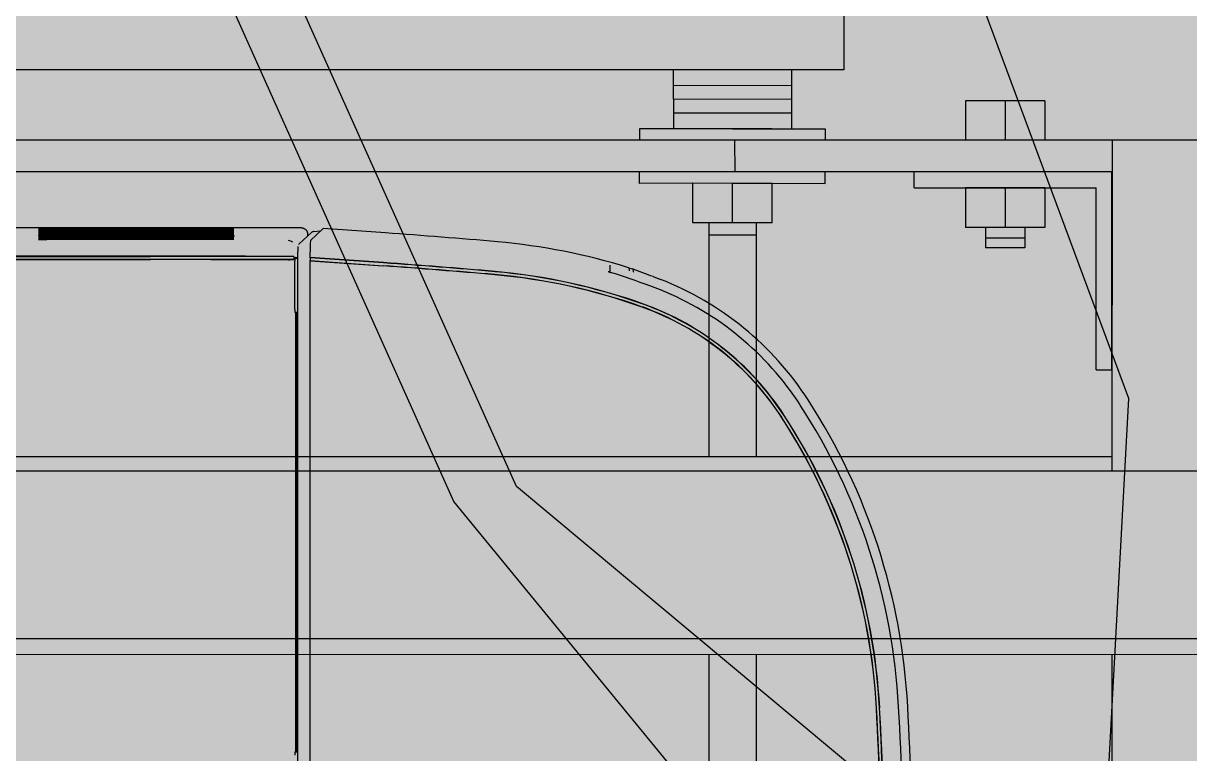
# Model space of a CAD drawing. Extents: x 58467 to 79089, y -33726 to -17391.
# Drawn here: x 70670.04 to 70686.46, y -20379.26 to -20368.97 of the extents above; entities that cross this region are included whole.
import ezdxf

# ---------------------------------------------------------------- set-up
doc = ezdxf.new("R2010")
doc.units = 0
doc.header["$LTSCALE"] = 100
for name, color, linetype in [('BA_env_landscp', 84, 'Continuous'), ('BA_hatch_env2', 114, 'Continuous'), ('L2', 220, 'Continuous'), ('PROSISTEM Güney TÜRKOĞLU', 7, 'Continuous'), ('YESIL', 3, 'Continuous')]:
    doc.layers.add(name, color=color, linetype=linetype)

# ---------------------------------------------------------------- blocks, each defined once
blk = doc.blocks.new('22')
at = {"layer": 'L2', "color": 34}
for p, q in [((-6.7569, 6.1963), (-7.2206, 7.4443)), ((-7.6949, 6.0616), (-8.11, 6.9885)), ((-7.7908, 6.0388), (-8.206, 6.9657)), ((-6.8042, 5.3185), (-6.7569, 6.1963)), ((-6.8005, 5.3155), (-7.6949, 6.0616)), ((-7.0786, 5.1709), (-7.7908, 6.0388))]:
    blk.add_line(p, q, dxfattribs=at)
blk = doc.blocks.new('MAGSOULA')
at = {"layer": 'YESIL', "xscale": 0.6569633432480109, "yscale": 0.6569633432480109, "zscale": 0.6569633432480109}
blk.add_blockref('22', (-9.3886, 34.0854), dxfattribs=at)
blk = doc.blocks.new('A$C689D2506')
at = {"layer": 'PROSISTEM Güney TÜRKOĞLU', "color": 30, "linetype": 'Continuous'}
for p, q in [((0.884, 59.652), (0.929, 59.768)), ((1.099, 59.769), (1.034, 59.598)), ((0.741, 59.254), (0.762, 59.321)), ((0.741, 59.255), (0.741, 59.254)), ((0.703, 58.955), (0.816, 58.955)), ((0.184, 55.355), (0.114, 54.355)), ((0.66, 55.322), (0.578, 54.148)), ((0.663, 55.322), (0.581, 54.149)), ((0.628, 54.149), (0.71, 55.319)), ((0.631, 54.148), (0.713, 55.318)), ((0.114, 54.355), (0.114, 54.355)), ((0.114, 54.355), (0.305, 54.151)), ((0.159, 54.202), (0.152, 54.314)), ((0.16, 54.195), (0.159, 54.202)), ((0.173, 54.171), (0.363, 53.967)), ((0.202, 54.105), (0.234, 54.105)), ((0.202, 54.105), (0.202, 54.105)), ((0.578, 54.148), (0.485, 54.148)), ((0.581, 54.149), (0.578, 54.148)), ((0.581, 54.149), (0.628, 54.149)), ((0.631, 54.148), (0.628, 54.149)), ((19.98, 54.148), (0.631, 54.148)), ((0.363, 53.967), (0.376, 53.957)), ((19.907, 53.95), (0.48, 53.95)), ((0.582, 53.95), (0.578, 53.913)), ((0.587, 53.903), (0.578, 53.913)), ((0.587, 53.903), (0.591, 53.95)), ((1.456, 53.95), (1.461, 53.903)), ((8.518, 53.947), (1.456, 53.947)), ((8.516, 53.937), (1.457, 53.937)), ((8.515, 53.927), (1.458, 53.927)), ((8.514, 53.917), (1.459, 53.917)), ((8.513, 53.903), (8.518, 53.95)), ((0.564, 53.886), (0.609, 53.886)), ((1.411, 53.903), (0.636, 53.903)), ((0.1, 51.585), (0.1, 31.553)), ((0.119, 51.585), (0.119, 49.923)), ((0.129, 51.585), (0.129, 49.923)), ((0.139, 51.585), (0.139, 49.923)), ((0.149, 51.585), (0.149, 49.923)), ((0.159, 51.585), (0.159, 49.923)), ((0.169, 51.585), (0.169, 49.923)), ((0.179, 51.585), (0.179, 49.923)), ((0.189, 51.585), (0.189, 49.923)), ((0.199, 51.585), (0.199, 49.923)), ((0.209, 51.585), (0.209, 49.923)), ((0.219, 51.585), (0.219, 49.923)), ((0.229, 51.585), (0.229, 49.923)), ((0.239, 51.585), (0.239, 49.923)), ((0.249, 51.585), (0.249, 49.923)), ((0.258, 51.585), (0.258, 49.923)), ((0.268, 51.585), (0.268, 49.923)), ((0.278, 51.585), (0.278, 49.923)), ((0.288, 51.585), (0.288, 49.923)), ((0.558, 51.585), (0.558, 18.525)), ((0.562, 18.525), (0.562, 51.585)), ((0.608, 51.585), (0.608, 18.525)), ((0.612, 18.525), (0.612, 51.585))]:
    blk.add_line(p, q, dxfattribs=at)
for points in [[(0.789, 59.271), (0.787, 59.271), (0.785, 59.272), (0.784, 59.272), (0.782, 59.272), (0.78, 59.272), (0.779, 59.272), (0.777, 59.272), (0.775, 59.272), (0.774, 59.272), (0.772, 59.272), (0.771, 59.272), (0.769, 59.272), (0.768, 59.272), (0.766, 59.272), (0.765, 59.272), (0.763, 59.271), (0.762, 59.271), (0.76, 59.271), (0.759, 59.27), (0.758, 59.27), (0.757, 59.269), (0.755, 59.269), (0.754, 59.268), (0.753, 59.268), (0.752, 59.267), (0.751, 59.266), (0.75, 59.266), (0.749, 59.265), (0.748, 59.264), (0.747, 59.264), (0.746, 59.263), (0.745, 59.262), (0.745, 59.261), (0.744, 59.26), (0.743, 59.26), (0.743, 59.259), (0.742, 59.258), (0.742, 59.257), (0.741, 59.256), (0.741, 59.255)], [(0.809, 59.332), (0.807, 59.333), (0.806, 59.333), (0.804, 59.334), (0.802, 59.334), (0.801, 59.334), (0.799, 59.334), (0.797, 59.334), (0.796, 59.335), (0.794, 59.335), (0.793, 59.335), (0.791, 59.335), (0.79, 59.335), (0.788, 59.335), (0.786, 59.335), (0.785, 59.334), (0.784, 59.334), (0.782, 59.334), (0.781, 59.334), (0.779, 59.334), (0.778, 59.333), (0.777, 59.333), (0.776, 59.333), (0.774, 59.332), (0.773, 59.332), (0.772, 59.331), (0.771, 59.331), (0.77, 59.33), (0.769, 59.33), (0.768, 59.329), (0.767, 59.328), (0.767, 59.328), (0.766, 59.327), (0.765, 59.326), (0.764, 59.326), (0.764, 59.325), (0.763, 59.324), (0.763, 59.323), (0.762, 59.322), (0.762, 59.322), (0.762, 59.321)], [(0.822, 58.971), (0.821, 58.969), (0.82, 58.967), (0.82, 58.966), (0.819, 58.964), (0.819, 58.962), (0.818, 58.961), (0.818, 58.959), (0.817, 58.957), (0.817, 58.956), (0.816, 58.954), (0.816, 58.953), (0.815, 58.952), (0.815, 58.95), (0.814, 58.949), (0.814, 58.948), (0.813, 58.946), (0.813, 58.945), (0.812, 58.944), (0.812, 58.943), (0.812, 58.942), (0.811, 58.941), (0.811, 58.94), (0.811, 58.939), (0.81, 58.938), (0.81, 58.937), (0.81, 58.936), (0.809, 58.936), (0.809, 58.935), (0.809, 58.934), (0.809, 58.934), (0.808, 58.933), (0.808, 58.933), (0.808, 58.932), (0.808, 58.932), (0.808, 58.932), (0.808, 58.931), (0.807, 58.931), (0.807, 58.931), (0.807, 58.931), (0.807, 58.931)], [(0.102, 54.006), (0.102, 54.008), (0.102, 54.011), (0.102, 54.014), (0.103, 54.017), (0.103, 54.02), (0.103, 54.022), (0.104, 54.025), (0.104, 54.028), (0.105, 54.031), (0.106, 54.033), (0.107, 54.036), (0.108, 54.039), (0.109, 54.041), (0.11, 54.044), (0.111, 54.046), (0.112, 54.049), (0.113, 54.051), (0.114, 54.054), (0.116, 54.056), (0.117, 54.059), (0.119, 54.061), (0.12, 54.063), (0.122, 54.066), (0.124, 54.068), (0.126, 54.07), (0.127, 54.072), (0.129, 54.074), (0.131, 54.076), (0.133, 54.078), (0.135, 54.08), (0.137, 54.082), (0.14, 54.084), (0.142, 54.085), (0.144, 54.087), (0.146, 54.088), (0.149, 54.09), (0.151, 54.091), (0.154, 54.093), (0.156, 54.094), (0.158, 54.095), (0.161, 54.097), (0.164, 54.098), (0.166, 54.099), (0.169, 54.1), (0.171, 54.101), (0.174, 54.101), (0.177, 54.102), (0.18, 54.103), (0.182, 54.103), (0.185, 54.104), (0.188, 54.104), (0.191, 54.105), (0.193, 54.105), (0.196, 54.105), (0.199, 54.105), (0.202, 54.105)], [(0.305, 54.151), (0.359, 54.149), (0.485, 54.148)], [(0.363, 53.967), (0.364, 53.966), (0.365, 53.965)], [(0.4, 53.951), (0.424, 53.95), (0.48, 53.95)], [(0.332, 53.867), (0.313, 53.836), (0.306, 53.801)], [(0.587, 53.903), (0.601, 53.903), (0.636, 53.903)], [(1.411, 53.903), (1.446, 53.903), (1.461, 53.903)], [(8.513, 53.903), (8.527, 53.903), (8.563, 53.903)], [(0.118, 52.92), (0.118, 52.92), (0.118, 52.92), (0.118, 52.92), (0.118, 52.919), (0.118, 52.918), (0.118, 52.918), (0.118, 52.917), (0.118, 52.916), (0.118, 52.915), (0.118, 52.914), (0.118, 52.913), (0.118, 52.912), (0.118, 52.911), (0.119, 52.909), (0.119, 52.908), (0.119, 52.907), (0.119, 52.905), (0.119, 52.903), (0.119, 52.902), (0.119, 52.9), (0.119, 52.898), (0.119, 52.897), (0.119, 52.895), (0.119, 52.893), (0.119, 52.891), (0.119, 52.889), (0.119, 52.887), (0.119, 52.885), (0.119, 52.883), (0.119, 52.881), (0.119, 52.878), (0.119, 52.876), (0.119, 52.874), (0.119, 52.871), (0.119, 52.869), (0.119, 52.867), (0.119, 52.864), (0.119, 52.862), (0.119, 52.859), (0.119, 52.856), (0.119, 52.854), (0.119, 52.851), (0.119, 52.848), (0.12, 52.846), (0.12, 52.843), (0.12, 52.84), (0.12, 52.837), (0.12, 52.835), (0.12, 52.832), (0.12, 52.829), (0.12, 52.826), (0.12, 52.823), (0.12, 52.82), (0.12, 52.818), (0.12, 52.815), (0.12, 52.812), (0.12, 52.809), (0.12, 52.806), (0.12, 52.803), (0.12, 52.8), (0.12, 52.797), (0.12, 52.794), (0.12, 52.791), (0.12, 52.788)], [(0.12, 52.788), (0.12, 52.763), (0.12, 52.738), (0.12, 52.713), (0.12, 52.688), (0.12, 52.663), (0.12, 52.637), (0.12, 52.612), (0.12, 52.587), (0.12, 52.562), (0.12, 52.537), (0.119, 52.512), (0.119, 52.487), (0.119, 52.462), (0.119, 52.437), (0.119, 52.412), (0.119, 52.387), (0.119, 52.362), (0.119, 52.337), (0.119, 52.312), (0.119, 52.287), (0.119, 52.262), (0.119, 52.237), (0.119, 52.212), (0.119, 52.187), (0.119, 52.162), (0.119, 52.136), (0.119, 52.111), (0.119, 52.086), (0.119, 52.061), (0.119, 52.036), (0.119, 52.011), (0.119, 51.986), (0.119, 51.961), (0.119, 51.936), (0.119, 51.911), (0.119, 51.886), (0.119, 51.861), (0.119, 51.836), (0.119, 51.811), (0.119, 51.786), (0.119, 51.761), (0.119, 51.736), (0.119, 51.711), (0.119, 51.686), (0.119, 51.661), (0.119, 51.635), (0.119, 51.61), (0.119, 51.585)], [(0.128, 52.92), (0.128, 52.92), (0.128, 52.92), (0.128, 52.92), (0.128, 52.919), (0.128, 52.918), (0.128, 52.918), (0.128, 52.917), (0.128, 52.916), (0.128, 52.915), (0.128, 52.914), (0.128, 52.913), (0.128, 52.912), (0.128, 52.911), (0.128, 52.909), (0.129, 52.908), (0.129, 52.907), (0.129, 52.905), (0.129, 52.903), (0.129, 52.902), (0.129, 52.9), (0.129, 52.898), (0.129, 52.897), (0.129, 52.895), (0.129, 52.893), (0.129, 52.891), (0.129, 52.889), (0.129, 52.887), (0.129, 52.885), (0.129, 52.883), (0.129, 52.881), (0.129, 52.878), (0.129, 52.876), (0.129, 52.874), (0.129, 52.871), (0.129, 52.869), (0.129, 52.867), (0.129, 52.864), (0.129, 52.862), (0.129, 52.859), (0.129, 52.856), (0.129, 52.854), (0.129, 52.851), (0.129, 52.848), (0.129, 52.846), (0.129, 52.843), (0.13, 52.84), (0.13, 52.837), (0.13, 52.835), (0.13, 52.832), (0.13, 52.829), (0.13, 52.826), (0.13, 52.823), (0.13, 52.82), (0.13, 52.818), (0.13, 52.815), (0.13, 52.812), (0.13, 52.809), (0.13, 52.806), (0.13, 52.803), (0.13, 52.8), (0.13, 52.797), (0.13, 52.794), (0.13, 52.791), (0.13, 52.788)], [(0.13, 52.788), (0.13, 52.763), (0.13, 52.738), (0.13, 52.713), (0.13, 52.688), (0.13, 52.663), (0.13, 52.637), (0.13, 52.612), (0.129, 52.587), (0.129, 52.562), (0.129, 52.537), (0.129, 52.512), (0.129, 52.487), (0.129, 52.462), (0.129, 52.437), (0.129, 52.412), (0.129, 52.387), (0.129, 52.362), (0.129, 52.337), (0.129, 52.312), (0.129, 52.287), (0.129, 52.262), (0.129, 52.237), (0.129, 52.212), (0.129, 52.187), (0.129, 52.162), (0.129, 52.136), (0.129, 52.111), (0.129, 52.086), (0.129, 52.061), (0.129, 52.036), (0.129, 52.011), (0.129, 51.986), (0.129, 51.961), (0.129, 51.936), (0.129, 51.911), (0.129, 51.886), (0.129, 51.861), (0.129, 51.836), (0.129, 51.811), (0.129, 51.786), (0.129, 51.761), (0.129, 51.736), (0.129, 51.711), (0.129, 51.686), (0.129, 51.661), (0.129, 51.635), (0.129, 51.61), (0.129, 51.585)], [(0.138, 52.92), (0.138, 52.92), (0.138, 52.92), (0.138, 52.92), (0.138, 52.919), (0.138, 52.918), (0.138, 52.918), (0.138, 52.917), (0.138, 52.916), (0.138, 52.915), (0.138, 52.914), (0.138, 52.913), (0.138, 52.912), (0.138, 52.911), (0.138, 52.909), (0.138, 52.908), (0.139, 52.907), (0.139, 52.905), (0.139, 52.903), (0.139, 52.902), (0.139, 52.9), (0.139, 52.898), (0.139, 52.897), (0.139, 52.895), (0.139, 52.893), (0.139, 52.891), (0.139, 52.889), (0.139, 52.887), (0.139, 52.885), (0.139, 52.883), (0.139, 52.881), (0.139, 52.878), (0.139, 52.876), (0.139, 52.874), (0.139, 52.871), (0.139, 52.869), (0.139, 52.867), (0.139, 52.864), (0.139, 52.862), (0.139, 52.859), (0.139, 52.856), (0.139, 52.854), (0.139, 52.851), (0.139, 52.848), (0.139, 52.846), (0.139, 52.843), (0.139, 52.84), (0.139, 52.837), (0.139, 52.835), (0.139, 52.832), (0.14, 52.829), (0.14, 52.826), (0.14, 52.823), (0.14, 52.82), (0.14, 52.818), (0.14, 52.815), (0.14, 52.812), (0.14, 52.809), (0.14, 52.806), (0.14, 52.803), (0.14, 52.8), (0.14, 52.797), (0.14, 52.794), (0.14, 52.791), (0.14, 52.788)], [(0.14, 52.788), (0.14, 52.763), (0.14, 52.738), (0.14, 52.713), (0.14, 52.688), (0.139, 52.663), (0.139, 52.637), (0.139, 52.612), (0.139, 52.587), (0.139, 52.562), (0.139, 52.537), (0.139, 52.512), (0.139, 52.487), (0.139, 52.462), (0.139, 52.437), (0.139, 52.412), (0.139, 52.387), (0.139, 52.362), (0.139, 52.337), (0.139, 52.312), (0.139, 52.287), (0.139, 52.262), (0.139, 52.237), (0.139, 52.212), (0.139, 52.187), (0.139, 52.162), (0.139, 52.136), (0.139, 52.111), (0.139, 52.086), (0.139, 52.061), (0.139, 52.036), (0.139, 52.011), (0.139, 51.986), (0.139, 51.961), (0.139, 51.936), (0.139, 51.911), (0.139, 51.886), (0.139, 51.861), (0.139, 51.836), (0.139, 51.811), (0.139, 51.786), (0.139, 51.761), (0.139, 51.736), (0.139, 51.711), (0.139, 51.686), (0.139, 51.661), (0.139, 51.635), (0.139, 51.61), (0.139, 51.585)], [(0.148, 52.92), (0.148, 52.92), (0.148, 52.92), (0.148, 52.92), (0.148, 52.919), (0.148, 52.918), (0.148, 52.918), (0.148, 52.917), (0.148, 52.916), (0.148, 52.915), (0.148, 52.914), (0.148, 52.913), (0.148, 52.912), (0.148, 52.911), (0.148, 52.909), (0.148, 52.908), (0.148, 52.907), (0.149, 52.905), (0.149, 52.903), (0.149, 52.902), (0.149, 52.9), (0.149, 52.898), (0.149, 52.897), (0.149, 52.895), (0.149, 52.893), (0.149, 52.891), (0.149, 52.889), (0.149, 52.887), (0.149, 52.885), (0.149, 52.883), (0.149, 52.881), (0.149, 52.878), (0.149, 52.876), (0.149, 52.874), (0.149, 52.871), (0.149, 52.869), (0.149, 52.867), (0.149, 52.864), (0.149, 52.862), (0.149, 52.859), (0.149, 52.856), (0.149, 52.854), (0.149, 52.851), (0.149, 52.848), (0.149, 52.846), (0.149, 52.843), (0.149, 52.84), (0.149, 52.837), (0.149, 52.835), (0.149, 52.832), (0.149, 52.829), (0.149, 52.826), (0.149, 52.823), (0.149, 52.82), (0.149, 52.818), (0.149, 52.815), (0.149, 52.812), (0.149, 52.809), (0.149, 52.806), (0.149, 52.803), (0.149, 52.8), (0.149, 52.797), (0.149, 52.794), (0.149, 52.791), (0.149, 52.788)], [(0.15, 52.788), (0.15, 52.763), (0.149, 52.738), (0.149, 52.713), (0.149, 52.688), (0.149, 52.663), (0.149, 52.637), (0.149, 52.612), (0.149, 52.587), (0.149, 52.562), (0.149, 52.537), (0.149, 52.512), (0.149, 52.487), (0.149, 52.462), (0.149, 52.437), (0.149, 52.412), (0.149, 52.387), (0.149, 52.362), (0.149, 52.337), (0.149, 52.312), (0.149, 52.287), (0.149, 52.262), (0.149, 52.237), (0.149, 52.212), (0.149, 52.187), (0.149, 52.162), (0.149, 52.136), (0.149, 52.111), (0.149, 52.086), (0.149, 52.061), (0.149, 52.036), (0.149, 52.011), (0.149, 51.986), (0.149, 51.961), (0.149, 51.936), (0.149, 51.911), (0.149, 51.886), (0.149, 51.861), (0.149, 51.836), (0.149, 51.811), (0.149, 51.786), (0.149, 51.761), (0.149, 51.736), (0.149, 51.711), (0.149, 51.686), (0.149, 51.661), (0.149, 51.635), (0.149, 51.61), (0.149, 51.585)], [(0.158, 52.92), (0.158, 52.92), (0.158, 52.92), (0.158, 52.92), (0.158, 52.919), (0.158, 52.918), (0.158, 52.918), (0.158, 52.917), (0.158, 52.916), (0.158, 52.915), (0.158, 52.914), (0.158, 52.913), (0.158, 52.912), (0.158, 52.911), (0.158, 52.909), (0.158, 52.908), (0.158, 52.907), (0.158, 52.905), (0.158, 52.903), (0.159, 52.902), (0.159, 52.9), (0.159, 52.898), (0.159, 52.897), (0.159, 52.895), (0.159, 52.893), (0.159, 52.891), (0.159, 52.889), (0.159, 52.887), (0.159, 52.885), (0.159, 52.883), (0.159, 52.881), (0.159, 52.878), (0.159, 52.876), (0.159, 52.874), (0.159, 52.871), (0.159, 52.869), (0.159, 52.867), (0.159, 52.864), (0.159, 52.862), (0.159, 52.859), (0.159, 52.856), (0.159, 52.854), (0.159, 52.851), (0.159, 52.848), (0.159, 52.846), (0.159, 52.843), (0.159, 52.84), (0.159, 52.837), (0.159, 52.835), (0.159, 52.832), (0.159, 52.829), (0.159, 52.826), (0.159, 52.823), (0.159, 52.82), (0.159, 52.818), (0.159, 52.815), (0.159, 52.812), (0.159, 52.809), (0.159, 52.806), (0.159, 52.803), (0.159, 52.8), (0.159, 52.797), (0.159, 52.794), (0.159, 52.791), (0.159, 52.788)], [(0.159, 52.788), (0.159, 52.763), (0.159, 52.738), (0.159, 52.713), (0.159, 52.688), (0.159, 52.663), (0.159, 52.637), (0.159, 52.612), (0.159, 52.587), (0.159, 52.562), (0.159, 52.537), (0.159, 52.512), (0.159, 52.487), (0.159, 52.462), (0.159, 52.437), (0.159, 52.412), (0.159, 52.387), (0.159, 52.362), (0.159, 52.337), (0.159, 52.312), (0.159, 52.287), (0.159, 52.262), (0.159, 52.237), (0.159, 52.212), (0.159, 52.187), (0.159, 52.162), (0.159, 52.136), (0.159, 52.111), (0.159, 52.086), (0.159, 52.061), (0.159, 52.036), (0.159, 52.011), (0.159, 51.986), (0.159, 51.961), (0.159, 51.936), (0.159, 51.911), (0.159, 51.886), (0.159, 51.861), (0.159, 51.836), (0.159, 51.811), (0.159, 51.786), (0.159, 51.761), (0.159, 51.736), (0.159, 51.711), (0.159, 51.686), (0.159, 51.661), (0.159, 51.635), (0.159, 51.61), (0.159, 51.585)], [(0.168, 52.92), (0.168, 52.92), (0.168, 52.92), (0.168, 52.92), (0.168, 52.919), (0.168, 52.918), (0.168, 52.918), (0.168, 52.917), (0.168, 52.916), (0.168, 52.915), (0.168, 52.914), (0.168, 52.913), (0.168, 52.912), (0.168, 52.911), (0.168, 52.909), (0.168, 52.908), (0.168, 52.907), (0.168, 52.905), (0.168, 52.903), (0.168, 52.902), (0.169, 52.9), (0.169, 52.898), (0.169, 52.897), (0.169, 52.895), (0.169, 52.893), (0.169, 52.891), (0.169, 52.889), (0.169, 52.887), (0.169, 52.885), (0.169, 52.883), (0.169, 52.881), (0.169, 52.878), (0.169, 52.876), (0.169, 52.874), (0.169, 52.871), (0.169, 52.869), (0.169, 52.867), (0.169, 52.864), (0.169, 52.862), (0.169, 52.859), (0.169, 52.856), (0.169, 52.854), (0.169, 52.851), (0.169, 52.848), (0.169, 52.846), (0.169, 52.843), (0.169, 52.84), (0.169, 52.837), (0.169, 52.835), (0.169, 52.832), (0.169, 52.829), (0.169, 52.826), (0.169, 52.823), (0.169, 52.82), (0.169, 52.818), (0.169, 52.815), (0.169, 52.812), (0.169, 52.809), (0.169, 52.806), (0.169, 52.803), (0.169, 52.8), (0.169, 52.797), (0.169, 52.794), (0.169, 52.791), (0.169, 52.788)], [(0.169, 52.788), (0.169, 52.763), (0.169, 52.738), (0.169, 52.713), (0.169, 52.688), (0.169, 52.663), (0.169, 52.637), (0.169, 52.612), (0.169, 52.587), (0.169, 52.562), (0.169, 52.537), (0.169, 52.512), (0.169, 52.487), (0.169, 52.462), (0.169, 52.437), (0.169, 52.412), (0.169, 52.387), (0.169, 52.362), (0.169, 52.337), (0.169, 52.312), (0.169, 52.287), (0.169, 52.262), (0.169, 52.237), (0.169, 52.212), (0.169, 52.187), (0.169, 52.162), (0.169, 52.136), (0.169, 52.111), (0.169, 52.086), (0.169, 52.061), (0.169, 52.036), (0.169, 52.011), (0.169, 51.986), (0.169, 51.961), (0.169, 51.936), (0.169, 51.911), (0.169, 51.886), (0.169, 51.861), (0.169, 51.836), (0.169, 51.811), (0.169, 51.786), (0.169, 51.761), (0.169, 51.736), (0.169, 51.711), (0.169, 51.686), (0.169, 51.661), (0.169, 51.635), (0.169, 51.61), (0.169, 51.585)], [(0.178, 52.92), (0.178, 52.92), (0.178, 52.92), (0.178, 52.92), (0.178, 52.919), (0.178, 52.918), (0.178, 52.918), (0.178, 52.917), (0.178, 52.916), (0.178, 52.915), (0.178, 52.914), (0.178, 52.913), (0.178, 52.912), (0.178, 52.911), (0.178, 52.909), (0.178, 52.908), (0.178, 52.907), (0.178, 52.905), (0.178, 52.903), (0.178, 52.902), (0.178, 52.9), (0.179, 52.898), (0.179, 52.897), (0.179, 52.895), (0.179, 52.893), (0.179, 52.891), (0.179, 52.889), (0.179, 52.887), (0.179, 52.885), (0.179, 52.883), (0.179, 52.881), (0.179, 52.878), (0.179, 52.876), (0.179, 52.874), (0.179, 52.871), (0.179, 52.869), (0.179, 52.867), (0.179, 52.864), (0.179, 52.862), (0.179, 52.859), (0.179, 52.856), (0.179, 52.854), (0.179, 52.851), (0.179, 52.848), (0.179, 52.846), (0.179, 52.843), (0.179, 52.84), (0.179, 52.837), (0.179, 52.835), (0.179, 52.832), (0.179, 52.829), (0.179, 52.826), (0.179, 52.823), (0.179, 52.82), (0.179, 52.818), (0.179, 52.815), (0.179, 52.812), (0.179, 52.809), (0.179, 52.806), (0.179, 52.803), (0.179, 52.8), (0.179, 52.797), (0.179, 52.794), (0.179, 52.791), (0.179, 52.788)], [(0.179, 52.788), (0.179, 52.763), (0.179, 52.738), (0.179, 52.713), (0.179, 52.688), (0.179, 52.663), (0.179, 52.637), (0.179, 52.612), (0.179, 52.587), (0.179, 52.562), (0.179, 52.537), (0.179, 52.512), (0.179, 52.487), (0.179, 52.462), (0.179, 52.437), (0.179, 52.412), (0.179, 52.387), (0.179, 52.362), (0.179, 52.337), (0.179, 52.312), (0.179, 52.287), (0.179, 52.262), (0.179, 52.237), (0.179, 52.212), (0.179, 52.187), (0.179, 52.162), (0.179, 52.136), (0.179, 52.111), (0.179, 52.086), (0.179, 52.061), (0.179, 52.036), (0.179, 52.011), (0.179, 51.986), (0.179, 51.961), (0.179, 51.936), (0.179, 51.911), (0.179, 51.886), (0.179, 51.861), (0.179, 51.836), (0.179, 51.811), (0.179, 51.786), (0.179, 51.761), (0.179, 51.736), (0.179, 51.711), (0.179, 51.686), (0.179, 51.661), (0.179, 51.635), (0.179, 51.61), (0.179, 51.585)], [(0.188, 52.92), (0.188, 52.92), (0.188, 52.92), (0.188, 52.92), (0.188, 52.919), (0.188, 52.918), (0.188, 52.918), (0.188, 52.917), (0.188, 52.916), (0.188, 52.915), (0.188, 52.914), (0.188, 52.913), (0.188, 52.912), (0.188, 52.911), (0.188, 52.909), (0.188, 52.908), (0.188, 52.907), (0.188, 52.905), (0.188, 52.903), (0.188, 52.902), (0.188, 52.9), (0.188, 52.898), (0.189, 52.897), (0.189, 52.895), (0.189, 52.893), (0.189, 52.891), (0.189, 52.889), (0.189, 52.887), (0.189, 52.885), (0.189, 52.883), (0.189, 52.881), (0.189, 52.878), (0.189, 52.876), (0.189, 52.874), (0.189, 52.871), (0.189, 52.869), (0.189, 52.867), (0.189, 52.864), (0.189, 52.862), (0.189, 52.859), (0.189, 52.856), (0.189, 52.854), (0.189, 52.851), (0.189, 52.848), (0.189, 52.846), (0.189, 52.843), (0.189, 52.84), (0.189, 52.837), (0.189, 52.835), (0.189, 52.832), (0.189, 52.829), (0.189, 52.826), (0.189, 52.823), (0.189, 52.82), (0.189, 52.818), (0.189, 52.815), (0.189, 52.812), (0.189, 52.809), (0.189, 52.806), (0.189, 52.803), (0.189, 52.8), (0.189, 52.797), (0.189, 52.794), (0.189, 52.791), (0.189, 52.788)], [(0.189, 52.788), (0.189, 52.763), (0.189, 52.738), (0.189, 52.713), (0.189, 52.688), (0.189, 52.663), (0.189, 52.637), (0.189, 52.612), (0.189, 52.587), (0.189, 52.562), (0.189, 52.537), (0.189, 52.512), (0.189, 52.487), (0.189, 52.462), (0.189, 52.437), (0.189, 52.412), (0.189, 52.387), (0.189, 52.362), (0.189, 52.337), (0.189, 52.312), (0.189, 52.287), (0.189, 52.262), (0.189, 52.237), (0.189, 52.212), (0.189, 52.187), (0.189, 52.162), (0.189, 52.136), (0.189, 52.111), (0.189, 52.086), (0.189, 52.061), (0.189, 52.036), (0.189, 52.011), (0.189, 51.986), (0.189, 51.961), (0.189, 51.936), (0.189, 51.911), (0.189, 51.886), (0.189, 51.861), (0.189, 51.836), (0.189, 51.811), (0.189, 51.786), (0.189, 51.761), (0.189, 51.736), (0.189, 51.711), (0.189, 51.686), (0.189, 51.661), (0.189, 51.635), (0.189, 51.61), (0.189, 51.585)], [(0.198, 52.92), (0.198, 52.92), (0.198, 52.92), (0.198, 52.92), (0.198, 52.919), (0.198, 52.918), (0.198, 52.918), (0.198, 52.917), (0.198, 52.916), (0.198, 52.915), (0.198, 52.914), (0.198, 52.913), (0.198, 52.912), (0.198, 52.911), (0.198, 52.909), (0.198, 52.908), (0.198, 52.907), (0.198, 52.905), (0.198, 52.903), (0.198, 52.902), (0.198, 52.9), (0.198, 52.898), (0.198, 52.897), (0.198, 52.895), (0.199, 52.893), (0.199, 52.891), (0.199, 52.889), (0.199, 52.887), (0.199, 52.885), (0.199, 52.883), (0.199, 52.881), (0.199, 52.878), (0.199, 52.876), (0.199, 52.874), (0.199, 52.871), (0.199, 52.869), (0.199, 52.867), (0.199, 52.864), (0.199, 52.862), (0.199, 52.859), (0.199, 52.856), (0.199, 52.854), (0.199, 52.851), (0.199, 52.848), (0.199, 52.846), (0.199, 52.843), (0.199, 52.84), (0.199, 52.837), (0.199, 52.835), (0.199, 52.832), (0.199, 52.829), (0.199, 52.826), (0.199, 52.823), (0.199, 52.82), (0.199, 52.818), (0.199, 52.815), (0.199, 52.812), (0.199, 52.809), (0.199, 52.806), (0.199, 52.803), (0.199, 52.8), (0.199, 52.797), (0.199, 52.794), (0.199, 52.791), (0.199, 52.788)], [(0.199, 52.788), (0.199, 52.763), (0.199, 52.738), (0.199, 52.713), (0.199, 52.688), (0.199, 52.663), (0.199, 52.637), (0.199, 52.612), (0.199, 52.587), (0.199, 52.562), (0.199, 52.537), (0.199, 52.512), (0.199, 52.487), (0.199, 52.462), (0.199, 52.437), (0.199, 52.412), (0.199, 52.387), (0.199, 52.362), (0.199, 52.337), (0.199, 52.312), (0.199, 52.287), (0.199, 52.262), (0.199, 52.237), (0.199, 52.212), (0.199, 52.187), (0.199, 52.162), (0.199, 52.136), (0.199, 52.111), (0.199, 52.086), (0.199, 52.061), (0.199, 52.036), (0.199, 52.011), (0.199, 51.986), (0.199, 51.961), (0.199, 51.936), (0.199, 51.911), (0.199, 51.886), (0.199, 51.861), (0.199, 51.836), (0.199, 51.811), (0.199, 51.786), (0.199, 51.761), (0.199, 51.736), (0.199, 51.711), (0.199, 51.686), (0.199, 51.661), (0.199, 51.635), (0.199, 51.61), (0.199, 51.585)], [(0.208, 52.92), (0.208, 52.92), (0.208, 52.92), (0.208, 52.92), (0.208, 52.919), (0.208, 52.918), (0.208, 52.918), (0.208, 52.917), (0.208, 52.916), (0.208, 52.915), (0.208, 52.914), (0.208, 52.913), (0.208, 52.912), (0.208, 52.911), (0.208, 52.909), (0.208, 52.908), (0.208, 52.907), (0.208, 52.905), (0.208, 52.903), (0.208, 52.902), (0.208, 52.9), (0.208, 52.898), (0.208, 52.897), (0.208, 52.895), (0.208, 52.893), (0.209, 52.891), (0.209, 52.889), (0.209, 52.887), (0.209, 52.885), (0.209, 52.883), (0.209, 52.881), (0.209, 52.878), (0.209, 52.876), (0.209, 52.874), (0.209, 52.871), (0.209, 52.869), (0.209, 52.867), (0.209, 52.864), (0.209, 52.862), (0.209, 52.859), (0.209, 52.856), (0.209, 52.854), (0.209, 52.851), (0.209, 52.848), (0.209, 52.846), (0.209, 52.843), (0.209, 52.84), (0.209, 52.837), (0.209, 52.835), (0.209, 52.832), (0.209, 52.829), (0.209, 52.826), (0.209, 52.823), (0.209, 52.82), (0.209, 52.818), (0.209, 52.815), (0.209, 52.812), (0.209, 52.809), (0.209, 52.806), (0.209, 52.803), (0.209, 52.8), (0.209, 52.797), (0.209, 52.794), (0.209, 52.791), (0.209, 52.788)], [(0.209, 52.788), (0.209, 52.763), (0.209, 52.738), (0.209, 52.713), (0.209, 52.688), (0.209, 52.663), (0.209, 52.637), (0.209, 52.612), (0.209, 52.587), (0.209, 52.562), (0.209, 52.537), (0.209, 52.512), (0.209, 52.487), (0.209, 52.462), (0.209, 52.437), (0.209, 52.412), (0.209, 52.387), (0.209, 52.362), (0.209, 52.337), (0.209, 52.312), (0.209, 52.287), (0.209, 52.262), (0.209, 52.237), (0.209, 52.212), (0.209, 52.187), (0.209, 52.162), (0.209, 52.136), (0.209, 52.111), (0.209, 52.086), (0.209, 52.061), (0.209, 52.036), (0.209, 52.011), (0.209, 51.986), (0.209, 51.961), (0.209, 51.936), (0.209, 51.911), (0.209, 51.886), (0.209, 51.861), (0.209, 51.836), (0.209, 51.811), (0.209, 51.786), (0.209, 51.761), (0.209, 51.736), (0.209, 51.711), (0.209, 51.686), (0.209, 51.661), (0.209, 51.635), (0.209, 51.61), (0.209, 51.585)], [(0.218, 52.92), (0.218, 52.92), (0.218, 52.92), (0.218, 52.92), (0.218, 52.919), (0.218, 52.918), (0.218, 52.918), (0.218, 52.917), (0.218, 52.916), (0.218, 52.915), (0.218, 52.914), (0.218, 52.913), (0.218, 52.912), (0.218, 52.911), (0.218, 52.909), (0.218, 52.908), (0.218, 52.907), (0.218, 52.905), (0.218, 52.903), (0.218, 52.902), (0.218, 52.9), (0.218, 52.898), (0.218, 52.897), (0.218, 52.895), (0.218, 52.893), (0.218, 52.891), (0.218, 52.889), (0.219, 52.887), (0.219, 52.885), (0.219, 52.883), (0.219, 52.881), (0.219, 52.878), (0.219, 52.876), (0.219, 52.874), (0.219, 52.871), (0.219, 52.869), (0.219, 52.867), (0.219, 52.864), (0.219, 52.862), (0.219, 52.859), (0.219, 52.856), (0.219, 52.854), (0.219, 52.851), (0.219, 52.848), (0.219, 52.846), (0.219, 52.843), (0.219, 52.84), (0.219, 52.837), (0.219, 52.835), (0.219, 52.832), (0.219, 52.829), (0.219, 52.826), (0.219, 52.823), (0.219, 52.82), (0.219, 52.818), (0.219, 52.815), (0.219, 52.812), (0.219, 52.809), (0.219, 52.806), (0.219, 52.803), (0.219, 52.8), (0.219, 52.797), (0.219, 52.794), (0.219, 52.791), (0.219, 52.788)], [(0.219, 52.788), (0.219, 52.763), (0.219, 52.738), (0.219, 52.713), (0.219, 52.688), (0.219, 52.663), (0.219, 52.637), (0.219, 52.612), (0.219, 52.587), (0.219, 52.562), (0.219, 52.537), (0.219, 52.512), (0.219, 52.487), (0.219, 52.462), (0.219, 52.437), (0.219, 52.412), (0.219, 52.387), (0.219, 52.362), (0.219, 52.337), (0.219, 52.312), (0.219, 52.287), (0.219, 52.262), (0.219, 52.237), (0.219, 52.212), (0.219, 52.187), (0.219, 52.162), (0.219, 52.136), (0.219, 52.111), (0.219, 52.086), (0.219, 52.061), (0.219, 52.036), (0.219, 52.011), (0.219, 51.986), (0.219, 51.961), (0.219, 51.936), (0.219, 51.911), (0.219, 51.886), (0.219, 51.861), (0.219, 51.836), (0.219, 51.811), (0.219, 51.786), (0.219, 51.761), (0.219, 51.736), (0.219, 51.711), (0.219, 51.686), (0.219, 51.661), (0.219, 51.635), (0.219, 51.61), (0.219, 51.585)], [(0.227, 52.92), (0.227, 52.92), (0.228, 52.92), (0.228, 52.92), (0.228, 52.919), (0.228, 52.918), (0.228, 52.918), (0.228, 52.917), (0.228, 52.916), (0.228, 52.915), (0.228, 52.914), (0.228, 52.913), (0.228, 52.912), (0.228, 52.911), (0.228, 52.909), (0.228, 52.908), (0.228, 52.907), (0.228, 52.905), (0.228, 52.903), (0.228, 52.902), (0.228, 52.9), (0.228, 52.898), (0.228, 52.897), (0.228, 52.895), (0.228, 52.893), (0.228, 52.891), (0.228, 52.889), (0.228, 52.887), (0.229, 52.885), (0.229, 52.883), (0.229, 52.881), (0.229, 52.878), (0.229, 52.876), (0.229, 52.874), (0.229, 52.871), (0.229, 52.869), (0.229, 52.867), (0.229, 52.864), (0.229, 52.862), (0.229, 52.859), (0.229, 52.856), (0.229, 52.854), (0.229, 52.851), (0.229, 52.848), (0.229, 52.846), (0.229, 52.843), (0.229, 52.84), (0.229, 52.837), (0.229, 52.835), (0.229, 52.832), (0.229, 52.829), (0.229, 52.826), (0.229, 52.823), (0.229, 52.82), (0.229, 52.818), (0.229, 52.815), (0.229, 52.812), (0.229, 52.809), (0.229, 52.806), (0.229, 52.803), (0.229, 52.8), (0.229, 52.797), (0.229, 52.794), (0.229, 52.791), (0.229, 52.788)], [(0.229, 52.788), (0.229, 52.763), (0.229, 52.738), (0.229, 52.713), (0.229, 52.688), (0.229, 52.663), (0.229, 52.637), (0.229, 52.612), (0.229, 52.587), (0.229, 52.562), (0.229, 52.537), (0.229, 52.512), (0.229, 52.487), (0.229, 52.462), (0.229, 52.437), (0.229, 52.412), (0.229, 52.387), (0.229, 52.362), (0.229, 52.337), (0.229, 52.312), (0.229, 52.287), (0.229, 52.262), (0.229, 52.237), (0.229, 52.212), (0.229, 52.187), (0.229, 52.162), (0.229, 52.136), (0.229, 52.111), (0.229, 52.086), (0.229, 52.061), (0.229, 52.036), (0.229, 52.011), (0.229, 51.986), (0.229, 51.961), (0.229, 51.936), (0.229, 51.911), (0.229, 51.886), (0.229, 51.861), (0.229, 51.836), (0.229, 51.811), (0.229, 51.786), (0.229, 51.761), (0.229, 51.736), (0.229, 51.711), (0.229, 51.686), (0.229, 51.661), (0.229, 51.635), (0.229, 51.61), (0.229, 51.585)], [(0.237, 52.92), (0.237, 52.92), (0.237, 52.92), (0.237, 52.92), (0.238, 52.919), (0.238, 52.918), (0.238, 52.918), (0.238, 52.917), (0.238, 52.916), (0.238, 52.915), (0.238, 52.914), (0.238, 52.913), (0.238, 52.912), (0.238, 52.911), (0.238, 52.909), (0.238, 52.908), (0.238, 52.907), (0.238, 52.905), (0.238, 52.903), (0.238, 52.902), (0.238, 52.9), (0.238, 52.898), (0.238, 52.897), (0.238, 52.895), (0.238, 52.893), (0.238, 52.891), (0.238, 52.889), (0.238, 52.887), (0.238, 52.885), (0.239, 52.883), (0.239, 52.881), (0.239, 52.878), (0.239, 52.876), (0.239, 52.874), (0.239, 52.871), (0.239, 52.869), (0.239, 52.867), (0.239, 52.864), (0.239, 52.862), (0.239, 52.859), (0.239, 52.856), (0.239, 52.854), (0.239, 52.851), (0.239, 52.848), (0.239, 52.846), (0.239, 52.843), (0.239, 52.84), (0.239, 52.837), (0.239, 52.835), (0.239, 52.832), (0.239, 52.829), (0.239, 52.826), (0.239, 52.823), (0.239, 52.82), (0.239, 52.818), (0.239, 52.815), (0.239, 52.812), (0.239, 52.809), (0.239, 52.806), (0.239, 52.803), (0.239, 52.8), (0.239, 52.797), (0.239, 52.794), (0.239, 52.791), (0.239, 52.788)], [(0.239, 52.788), (0.239, 52.763), (0.239, 52.738), (0.239, 52.713), (0.239, 52.688), (0.239, 52.663), (0.239, 52.637), (0.239, 52.612), (0.239, 52.587), (0.239, 52.562), (0.239, 52.537), (0.239, 52.512), (0.239, 52.487), (0.239, 52.462), (0.239, 52.437), (0.239, 52.412), (0.239, 52.387), (0.239, 52.362), (0.239, 52.337), (0.239, 52.312), (0.239, 52.287), (0.239, 52.262), (0.239, 52.237), (0.239, 52.212), (0.239, 52.187), (0.239, 52.162), (0.239, 52.136), (0.239, 52.111), (0.239, 52.086), (0.239, 52.061), (0.239, 52.036), (0.239, 52.011), (0.239, 51.986), (0.239, 51.961), (0.239, 51.936), (0.239, 51.911), (0.239, 51.886), (0.239, 51.861), (0.239, 51.836), (0.239, 51.811), (0.239, 51.786), (0.239, 51.761), (0.239, 51.736), (0.239, 51.711), (0.239, 51.686), (0.239, 51.661), (0.239, 51.635), (0.239, 51.61), (0.239, 51.585)], [(0.247, 52.92), (0.247, 52.92), (0.247, 52.92), (0.247, 52.92), (0.247, 52.919), (0.247, 52.918), (0.248, 52.918), (0.248, 52.917), (0.248, 52.916), (0.248, 52.915), (0.248, 52.914), (0.248, 52.913), (0.248, 52.912), (0.248, 52.911), (0.248, 52.909), (0.248, 52.908), (0.248, 52.907), (0.248, 52.905), (0.248, 52.903), (0.248, 52.902), (0.248, 52.9), (0.248, 52.898), (0.248, 52.897), (0.248, 52.895), (0.248, 52.893), (0.248, 52.891), (0.248, 52.889), (0.248, 52.887), (0.248, 52.885), (0.248, 52.883), (0.248, 52.881), (0.249, 52.878), (0.249, 52.876), (0.249, 52.874), (0.249, 52.871), (0.249, 52.869), (0.249, 52.867), (0.249, 52.864), (0.249, 52.862), (0.249, 52.859), (0.249, 52.856), (0.249, 52.854), (0.249, 52.851), (0.249, 52.848), (0.249, 52.846), (0.249, 52.843), (0.249, 52.84), (0.249, 52.837), (0.249, 52.835), (0.249, 52.832), (0.249, 52.829), (0.249, 52.826), (0.249, 52.823), (0.249, 52.82), (0.249, 52.818), (0.249, 52.815), (0.249, 52.812), (0.249, 52.809), (0.249, 52.806), (0.249, 52.803), (0.249, 52.8), (0.249, 52.797), (0.249, 52.794), (0.249, 52.791), (0.249, 52.788)], [(0.249, 52.788), (0.249, 52.763), (0.249, 52.738), (0.249, 52.713), (0.249, 52.688), (0.249, 52.663), (0.249, 52.637), (0.249, 52.612), (0.249, 52.587), (0.249, 52.562), (0.249, 52.537), (0.249, 52.512), (0.249, 52.487), (0.249, 52.462), (0.249, 52.437), (0.249, 52.412), (0.249, 52.387), (0.249, 52.362), (0.249, 52.337), (0.249, 52.312), (0.249, 52.287), (0.249, 52.262), (0.249, 52.237), (0.249, 52.212), (0.249, 52.187), (0.249, 52.162), (0.249, 52.136), (0.249, 52.111), (0.249, 52.086), (0.249, 52.061), (0.249, 52.036), (0.249, 52.011), (0.249, 51.986), (0.249, 51.961), (0.249, 51.936), (0.249, 51.911), (0.249, 51.886), (0.249, 51.861), (0.249, 51.836), (0.249, 51.811), (0.249, 51.786), (0.249, 51.761), (0.249, 51.736), (0.249, 51.711), (0.249, 51.686), (0.249, 51.661), (0.249, 51.635), (0.249, 51.61), (0.249, 51.585)], [(0.257, 52.92), (0.257, 52.92), (0.257, 52.92), (0.257, 52.92), (0.257, 52.919), (0.257, 52.918), (0.257, 52.918), (0.258, 52.917), (0.258, 52.916), (0.258, 52.915), (0.258, 52.914), (0.258, 52.913), (0.258, 52.912), (0.258, 52.911), (0.258, 52.909), (0.258, 52.908), (0.258, 52.907), (0.258, 52.905), (0.258, 52.903), (0.258, 52.902), (0.258, 52.9), (0.258, 52.898), (0.258, 52.897), (0.258, 52.895), (0.258, 52.893), (0.258, 52.891), (0.258, 52.889), (0.258, 52.887), (0.258, 52.885), (0.258, 52.883), (0.258, 52.881), (0.258, 52.878), (0.258, 52.876), (0.258, 52.874), (0.259, 52.871), (0.259, 52.869), (0.259, 52.867), (0.259, 52.864), (0.259, 52.862), (0.259, 52.859), (0.259, 52.856), (0.259, 52.854), (0.259, 52.851), (0.259, 52.848), (0.259, 52.846), (0.259, 52.843), (0.259, 52.84), (0.259, 52.837), (0.259, 52.835), (0.259, 52.832), (0.259, 52.829), (0.259, 52.826), (0.259, 52.823), (0.259, 52.82), (0.259, 52.818), (0.259, 52.815), (0.259, 52.812), (0.259, 52.809), (0.259, 52.806), (0.259, 52.803), (0.259, 52.8), (0.259, 52.797), (0.259, 52.794), (0.259, 52.791), (0.259, 52.788)], [(0.259, 52.788), (0.259, 52.763), (0.259, 52.738), (0.259, 52.713), (0.259, 52.688), (0.259, 52.663), (0.259, 52.637), (0.259, 52.612), (0.259, 52.587), (0.259, 52.562), (0.259, 52.537), (0.259, 52.512), (0.259, 52.487), (0.259, 52.462), (0.259, 52.437), (0.259, 52.412), (0.259, 52.387), (0.259, 52.362), (0.259, 52.337), (0.259, 52.312), (0.259, 52.287), (0.259, 52.262), (0.259, 52.237), (0.259, 52.212), (0.259, 52.187), (0.259, 52.162), (0.259, 52.136), (0.259, 52.111), (0.259, 52.086), (0.259, 52.061), (0.259, 52.036), (0.259, 52.011), (0.259, 51.986), (0.259, 51.961), (0.258, 51.936), (0.258, 51.911), (0.258, 51.886), (0.258, 51.861), (0.258, 51.836), (0.258, 51.811), (0.258, 51.786), (0.258, 51.761), (0.258, 51.736), (0.258, 51.711), (0.258, 51.686), (0.258, 51.661), (0.258, 51.635), (0.258, 51.61), (0.258, 51.585)], [(0.267, 52.92), (0.267, 52.92), (0.267, 52.92), (0.267, 52.92), (0.267, 52.919), (0.267, 52.918), (0.267, 52.918), (0.267, 52.917), (0.268, 52.916), (0.268, 52.915), (0.268, 52.914), (0.268, 52.913), (0.268, 52.912), (0.268, 52.911), (0.268, 52.909), (0.268, 52.908), (0.268, 52.907), (0.268, 52.905), (0.268, 52.903), (0.268, 52.902), (0.268, 52.9), (0.268, 52.898), (0.268, 52.897), (0.268, 52.895), (0.268, 52.893), (0.268, 52.891), (0.268, 52.889), (0.268, 52.887), (0.268, 52.885), (0.268, 52.883), (0.268, 52.881), (0.268, 52.878), (0.268, 52.876), (0.268, 52.874), (0.268, 52.871), (0.268, 52.869), (0.269, 52.867), (0.269, 52.864), (0.269, 52.862), (0.269, 52.859), (0.269, 52.856), (0.269, 52.854), (0.269, 52.851), (0.269, 52.848), (0.269, 52.846), (0.269, 52.843), (0.269, 52.84), (0.269, 52.837), (0.269, 52.835), (0.269, 52.832), (0.269, 52.829), (0.269, 52.826), (0.269, 52.823), (0.269, 52.82), (0.269, 52.818), (0.269, 52.815), (0.269, 52.812), (0.269, 52.809), (0.269, 52.806), (0.269, 52.803), (0.269, 52.8), (0.269, 52.797), (0.269, 52.794), (0.269, 52.791), (0.269, 52.788)], [(0.269, 52.788), (0.269, 52.763), (0.269, 52.738), (0.269, 52.713), (0.269, 52.688), (0.269, 52.663), (0.269, 52.637), (0.269, 52.612), (0.269, 52.587), (0.269, 52.562), (0.269, 52.537), (0.269, 52.512), (0.269, 52.487), (0.269, 52.462), (0.269, 52.437), (0.269, 52.412), (0.269, 52.387), (0.269, 52.362), (0.269, 52.337), (0.269, 52.312), (0.269, 52.287), (0.269, 52.262), (0.269, 52.237), (0.269, 52.212), (0.269, 52.187), (0.269, 52.162), (0.269, 52.136), (0.268, 52.111), (0.268, 52.086), (0.268, 52.061), (0.268, 52.036), (0.268, 52.011), (0.268, 51.986), (0.268, 51.961), (0.268, 51.936), (0.268, 51.911), (0.268, 51.886), (0.268, 51.861), (0.268, 51.836), (0.268, 51.811), (0.268, 51.786), (0.268, 51.761), (0.268, 51.736), (0.268, 51.711), (0.268, 51.686), (0.268, 51.661), (0.268, 51.635), (0.268, 51.61), (0.268, 51.585)], [(0.277, 52.92), (0.277, 52.92), (0.277, 52.92), (0.277, 52.92), (0.277, 52.919), (0.277, 52.918), (0.277, 52.918), (0.277, 52.917), (0.277, 52.916), (0.278, 52.915), (0.278, 52.914), (0.278, 52.913), (0.278, 52.912), (0.278, 52.911), (0.278, 52.909), (0.278, 52.908), (0.278, 52.907), (0.278, 52.905), (0.278, 52.903), (0.278, 52.902), (0.278, 52.9), (0.278, 52.898), (0.278, 52.897), (0.278, 52.895), (0.278, 52.893), (0.278, 52.891), (0.278, 52.889), (0.278, 52.887), (0.278, 52.885), (0.278, 52.883), (0.278, 52.881), (0.278, 52.878), (0.278, 52.876), (0.278, 52.874), (0.278, 52.871), (0.278, 52.869), (0.279, 52.867), (0.279, 52.864), (0.279, 52.862), (0.279, 52.859), (0.279, 52.856), (0.279, 52.854), (0.279, 52.851), (0.279, 52.848), (0.279, 52.846), (0.279, 52.843), (0.279, 52.84), (0.279, 52.837), (0.279, 52.835), (0.279, 52.832), (0.279, 52.829), (0.279, 52.826), (0.279, 52.823), (0.279, 52.82), (0.279, 52.818), (0.279, 52.815), (0.279, 52.812), (0.279, 52.809), (0.279, 52.806), (0.279, 52.803), (0.279, 52.8), (0.279, 52.797), (0.279, 52.794), (0.279, 52.791), (0.279, 52.788)], [(0.279, 52.788), (0.279, 52.763), (0.279, 52.738), (0.279, 52.713), (0.279, 52.688), (0.279, 52.663), (0.279, 52.637), (0.279, 52.612), (0.279, 52.587), (0.279, 52.562), (0.279, 52.537), (0.279, 52.512), (0.279, 52.487), (0.279, 52.462), (0.279, 52.437), (0.279, 52.412), (0.279, 52.387), (0.279, 52.362), (0.279, 52.337), (0.279, 52.312), (0.279, 52.287), (0.279, 52.262), (0.279, 52.237), (0.279, 52.212), (0.279, 52.187), (0.279, 52.162), (0.279, 52.136), (0.278, 52.111), (0.278, 52.086), (0.278, 52.061), (0.278, 52.036), (0.278, 52.011), (0.278, 51.986), (0.278, 51.961), (0.278, 51.936), (0.278, 51.911), (0.278, 51.886), (0.278, 51.861), (0.278, 51.836), (0.278, 51.811), (0.278, 51.786), (0.278, 51.761), (0.278, 51.736), (0.278, 51.711), (0.278, 51.686), (0.278, 51.661), (0.278, 51.635), (0.278, 51.61), (0.278, 51.585)], [(0.287, 52.92), (0.287, 52.92), (0.287, 52.92), (0.287, 52.92), (0.287, 52.919), (0.287, 52.918), (0.287, 52.918), (0.287, 52.917), (0.287, 52.916), (0.287, 52.915), (0.287, 52.914), (0.288, 52.913), (0.288, 52.912), (0.288, 52.911), (0.288, 52.909), (0.288, 52.908), (0.288, 52.907), (0.288, 52.905), (0.288, 52.903), (0.288, 52.902), (0.288, 52.9), (0.288, 52.898), (0.288, 52.897), (0.288, 52.895), (0.288, 52.893), (0.288, 52.891), (0.288, 52.889), (0.288, 52.887), (0.288, 52.885), (0.288, 52.883), (0.288, 52.881), (0.288, 52.878), (0.288, 52.876), (0.288, 52.874), (0.288, 52.871), (0.288, 52.869), (0.288, 52.867), (0.288, 52.864), (0.289, 52.862), (0.289, 52.859), (0.289, 52.856), (0.289, 52.854), (0.289, 52.851), (0.289, 52.848), (0.289, 52.846), (0.289, 52.843), (0.289, 52.84), (0.289, 52.837), (0.289, 52.835), (0.289, 52.832), (0.289, 52.829), (0.289, 52.826), (0.289, 52.823), (0.289, 52.82), (0.289, 52.818), (0.289, 52.815), (0.289, 52.812), (0.289, 52.809), (0.289, 52.806), (0.289, 52.803), (0.289, 52.8), (0.289, 52.797), (0.289, 52.794), (0.289, 52.791), (0.289, 52.788)], [(0.289, 52.788), (0.289, 52.763), (0.289, 52.738), (0.289, 52.713), (0.289, 52.688), (0.289, 52.663), (0.289, 52.637), (0.289, 52.612), (0.289, 52.587), (0.289, 52.562), (0.289, 52.537), (0.289, 52.512), (0.289, 52.487), (0.289, 52.462), (0.289, 52.437), (0.289, 52.412), (0.289, 52.387), (0.289, 52.362), (0.289, 52.337), (0.289, 52.312), (0.289, 52.287), (0.289, 52.262), (0.288, 52.237), (0.288, 52.212), (0.288, 52.187), (0.288, 52.162), (0.288, 52.136), (0.288, 52.111), (0.288, 52.086), (0.288, 52.061), (0.288, 52.036), (0.288, 52.011), (0.288, 51.986), (0.288, 51.961), (0.288, 51.936), (0.288, 51.911), (0.288, 51.886), (0.288, 51.861), (0.288, 51.836), (0.288, 51.811), (0.288, 51.786), (0.288, 51.761), (0.288, 51.736), (0.288, 51.711), (0.288, 51.686), (0.288, 51.661), (0.288, 51.635), (0.288, 51.61), (0.288, 51.585)], [(0.117, 49.788), (0.119, 49.838), (0.119, 49.923)], [(0.127, 49.788), (0.129, 49.838), (0.129, 49.923)], [(0.137, 49.788), (0.139, 49.838), (0.139, 49.923)], [(0.147, 49.788), (0.149, 49.838), (0.149, 49.923)], [(0.157, 49.788), (0.159, 49.838), (0.159, 49.923)], [(0.167, 49.788), (0.168, 49.838), (0.169, 49.923)], [(0.177, 49.788), (0.178, 49.838), (0.179, 49.923)], [(0.187, 49.788), (0.188, 49.838), (0.189, 49.923)], [(0.197, 49.788), (0.198, 49.838), (0.199, 49.923)], [(0.207, 49.788), (0.208, 49.838), (0.209, 49.923)], [(0.217, 49.788), (0.218, 49.838), (0.219, 49.923)], [(0.227, 49.788), (0.228, 49.838), (0.229, 49.923)], [(0.237, 49.788), (0.238, 49.838), (0.239, 49.923)], [(0.247, 49.788), (0.248, 49.838), (0.249, 49.923)], [(0.257, 49.788), (0.258, 49.838), (0.258, 49.923)], [(0.267, 49.788), (0.268, 49.838), (0.268, 49.923)], [(0.277, 49.788), (0.278, 49.838), (0.278, 49.923)], [(0.287, 49.788), (0.288, 49.838), (0.288, 49.923)]]:
    blk.add_lwpolyline(points, dxfattribs=at)
for centre, radius, start, end in [((13.102, -36.522), 100.399, 90, 93.03795), ((8.312, 53.735), 10.015, 93.038, 122.9634), ((13.102, -36.201), 99.933, 90, 93.04768), ((8.312, 53.767), 9.837, 93.0477, 123.0628), ((8.312, 53.778), 9.522, 93.0509, 123.096), ((8.312, 53.778), 9.519, 93.0509, 123.096), ((13.102, -36.095), 99.522, 90, 93.05094), ((13.102, -36.095), 99.519, 90, 93.05094), ((13.102, -36.095), 99.472, 90, 93.05094), ((13.102, -36.095), 99.469, 90, 93.05094), ((8.312, 53.778), 9.472, 93.0509, 123.096), ((8.312, 53.778), 9.469, 93.0509, 123.096), ((5.581, 57.945), 4.997, 122.9641, 158.604), ((5.581, 57.962), 4.833, 123.063, 158.0357), ((5.581, 57.967), 4.522, 123.096, 160.2598), ((5.581, 57.967), 4.519, 123.096, 160.2598), ((5.581, 57.967), 4.472, 123.096, 160.2598), ((5.581, 57.967), 4.469, 123.096, 160.2598), ((75.15, 32.046), 79.23, 159.60853, 159.86669), ((11.344, 55.697), 11.023, 159.2709, 162.7433), ((10.288, 56.278), 9.522, 160.2598, 174.9654), ((10.288, 56.278), 9.519, 160.2598, 174.9654), ((10.288, 56.278), 9.472, 160.2598, 174.9654), ((10.288, 56.278), 9.469, 160.2598, 174.9654), ((10.288, 56.278), 10, 162.6849, 174.9654), ((99.94, 48.38), 100, 174.96545, 176), ((99.94, 48.38), 99.522, 174.96545, 176), ((99.94, 48.38), 99.519, 174.96545, 176), ((99.94, 48.38), 99.472, 174.96545, 176), ((99.94, 48.38), 99.469, 174.96545, 176), ((0.209, 54.205), 0.05, 183.4824, 223.0708), ((0.209, 54.205), 0.0499, 192.2036, 221.433), ((1500.1, 51.585), 1500, 179.907556, 180), ((1500.1, 51.585), 1499.542, 179.915405, 180), ((1.268, 53.806), 0.709, 173.5161, 180.5285), ((1500.1, 51.585), 1499.538, 179.912096, 180), ((1500.1, 51.585), 1499.492, 179.912093, 180), ((-0.032, 53.811), 0.645, 358.9536, 6.6576), ((1500.1, 51.585), 1499.488, 179.915402, 180), ((0.275, 49.784), 0.0483, 170.8251, 172.5087), ((0.334, 49.784), 0.0483, 170.8251, 172.5087)]:
    blk.add_arc(centre, radius, start, end, dxfattribs=at)
blk = doc.blocks.new('A$C6307429C')
at = {"layer": 'PROSISTEM Güney TÜRKOĞLU', "color": 7, "linetype": 'Continuous'}
for p, q in [((2.026, 7.992), (2.249, 35.772)), ((0.04, 7.849), (18.869, 7.698)), ((1.984, 2.832), (2.011, 6.147)), ((2.01, 6.007), (30.001, 5.782)), ((2.003, 5.134), (1.987, 3.15)), ((2.162, 5.133), (2.003, 5.134)), ((2.162, 5.133), (2.147, 3.307)), ((2.866, 3.698), (2.868, 3.904)), ((2.868, 3.904), (3.261, 3.901)), ((3.259, 3.695), (3.261, 3.901)), ((2.867, 3.806), (3.26, 3.803)), ((5.56, 3.632), (5.561, 3.751)), ((6.037, 3.747), (5.561, 3.751)), ((6.036, 3.628), (6.037, 3.747)), ((2.663, 3.303), (2.666, 3.7)), ((2.666, 3.7), (3.46, 3.694)), ((3.06, 3.3), (3.063, 3.697)), ((3.457, 3.297), (3.46, 3.694)), ((5.401, 3.633), (5.398, 3.237)), ((5.401, 3.633), (6.195, 3.627)), ((5.798, 3.63), (5.795, 3.233)), ((6.195, 3.627), (6.192, 3.23)), ((3.972, 3.293), (2.147, 3.307)), ((2.663, 3.303), (3.457, 3.297)), ((3.972, 3.293), (3.971, 3.134)), ((4.864, 3.241), (4.863, 3.127)), ((5.795, 3.233), (4.864, 3.241)), ((5.398, 3.237), (6.192, 3.23)), ((5.795, 3.233), (6.726, 3.226)), ((6.726, 3.226), (6.725, 3.112)), ((1.987, 3.15), (41.276, 2.834)), ((5.768, 3.12), (5.766, 2.802)), ((0, 2.848), (41.274, 2.517)), ((2.656, 2.43), (2.659, 2.827)), ((2.659, 2.827), (3.453, 2.821)), ((3.053, 2.427), (3.056, 2.824)), ((3.45, 2.424), (3.453, 2.821)), ((4.859, 2.695), (4.86, 2.809)), ((5.79, 2.688), (4.859, 2.695)), ((5.193, 2.099), (5.197, 2.693)), ((5.394, 2.691), (6.187, 2.685)), ((6.722, 2.68), (6.723, 2.794)), ((5.79, 2.688), (6.722, 2.68)), ((6.379, 2.089), (6.383, 2.683)), ((5.196, 2.533), (6.382, 2.524)), ((2.656, 2.43), (3.45, 2.424)), ((5.195, 2.396), (6.381, 2.386)), ((5.194, 2.258), (6.38, 2.249)), ((4.669, 2.103), (43.576, 1.79))]:
    blk.add_line(p, q, dxfattribs=at)
at = {"layer": 'PROSISTEM Güney TÜRKOĞLU', "color": 7}
for p, q in [((5.595, 7.963), (5.668, 17.051)), ((6.071, 7.959), (6.144, 17.047)), ((0.041, 8.008), (18.87, 7.856)), ((17.789, 6.02), (0.027, 6.163)), ((5.561, 3.751), (5.579, 5.979)), ((6.037, 3.747), (6.055, 5.975)), ((4.656, 0.515), (4.669, 2.103))]:
    blk.add_line(p, q, dxfattribs=at)
blk = doc.blocks.new('A$C358F4982')
at = {"layer": 'PROSISTEM Güney TÜRKOĞLU'}
blk.add_blockref('A$C6307429C', (2.248, 6.065), dxfattribs=at)
blk = doc.blocks.new('A$C24637210')
at = {"layer": 'PROSISTEM Güney TÜRKOĞLU', "xscale": 1.6, "yscale": 1.6, "zscale": 1.6, "rotation": 0.4602147063127481}
blk.add_blockref('A$C358F4982', (0.005, -0.643), dxfattribs=at)
at = {"layer": 'PROSISTEM Güney TÜRKOĞLU', "rotation": 90}
blk.add_blockref('A$C689D2506', (73.677, 14.95), dxfattribs=at)
blk = doc.blocks.new('FRN35_A_R')
at = {"layer": 'BA_hatch_env2'}
h = blk.add_hatch(dxfattribs=at)
h.set_pattern_fill('AR-SAND', color=256, scale=0.2, angle=90)
h.set_pattern_definition([(127.5, (57970.55, -45805.321), (-9.7882647, -0.3200063), [0, -7.7216, 0, -8.636, 0, -8.255]), (97.5, (57970.55, -45805.32), (-14.336502, 8.9904657), [0, -4.1656, 0, -6.9596, 0, -2.667]), (57.5, (57970.55, -45811.569), (-0.0287437, 15.8198474), [0, -2.54, 0, -9.144, 0, -11.938]), (47.5, (57970.55, -45811.569), (-4.4585865, 15.271129), [0, -1.27, 0, -5.9944, 0, -6.858])])
h.paths.add_polyline_path([(91088.172, -1841.889), (91088.172, -1949.358), (90536.937, -1949.358), (90536.937, -1841.832)])
at = {"layer": 'BA_env_landscp', "xscale": 14.00000000000002, "yscale": 14.00000000000002, "zscale": 14.00000000000002, "rotation": 90}
blk.add_blockref('MAGSOULA', (91327.195, -1712.639), dxfattribs=at)
at = {"layer": 'PROSISTEM Güney TÜRKOĞLU', "xscale": 0.8777, "yscale": 0.8777, "zscale": 0.8777, "rotation": 270}
blk.add_blockref('A$C24637210', (90777.393, -1900.616), dxfattribs=at)

msp = doc.modelspace()

# ---------------------------------------------------------------- block references
at = {"rotation": 270}
msp.add_blockref('FRN35_A_R', (72591.834, 70418.755), dxfattribs=at)

doc.saveas('drawing.dxf')
